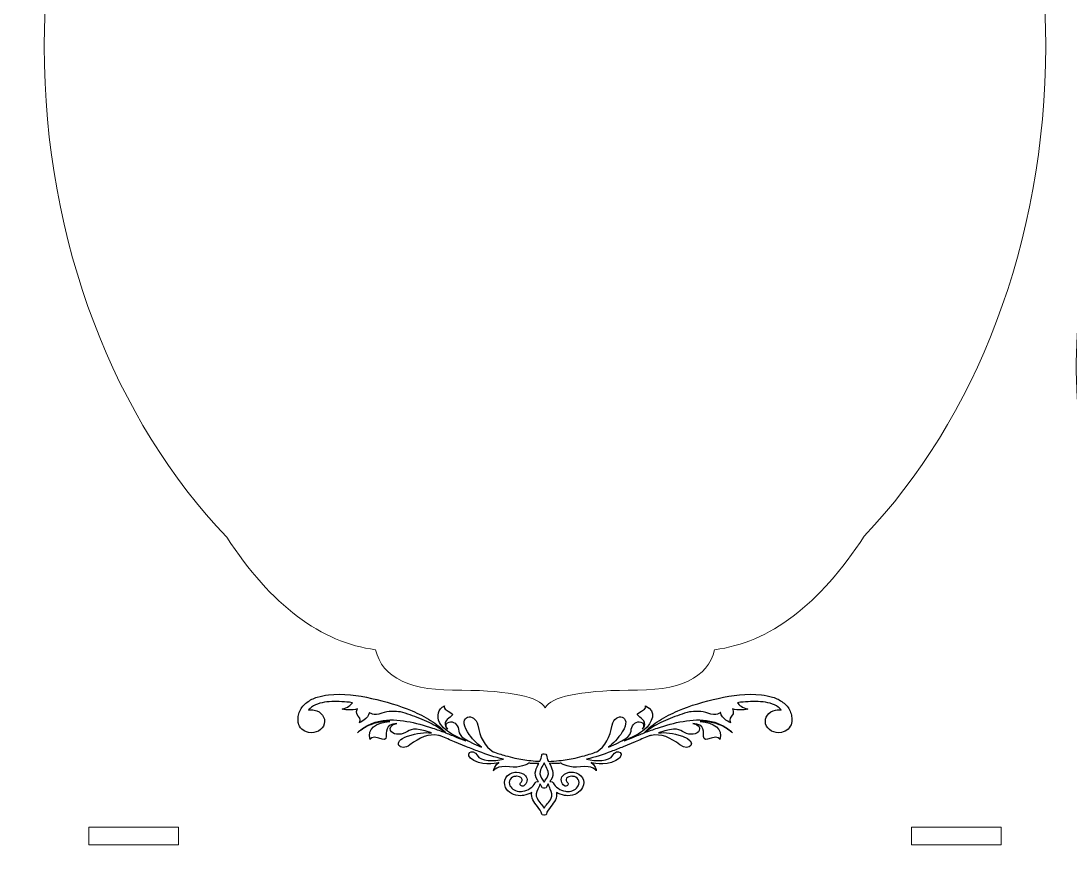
# Model space of a CAD drawing. Header units: millimetres. Extents: x -958 to 970, y -703 to 703.
# Drawn here: x -595.7 to -245, y 148.8 to 425.9 of the extents above; entities that cross this region are included whole.
import ezdxf

# ---------------------------------------------------------------- set-up
doc = ezdxf.new("R2010")
doc.units = ezdxf.units.MM
doc.header["$MEASUREMENT"] = 0
doc.layers.add('Camada 1', color=7, linetype='Continuous')

msp = doc.modelspace()

# ---------------------------------------------------------------- linework, layer by layer
at = {"layer": 'Camada 1', "color": 250, "lineweight": 9}
for points, knots in [([(-369.5675, 676.3419), (-369.5675, 679.3761), (-370.2511, 682.3744), (-371.5682, 685.1083), (-371.5682, 685.1083), (-375.7132, 693.7123), (-384.518, 697.5441), (-393.3531, 696.3727), (-393.3531, 696.3727), (-395.9829, 697.3136), (-398.7722, 697.8021), (-401.585, 697.7992), (-401.585, 697.7992), (-404.2882, 699.221), (-407.2438, 700.064), (-410.298, 700.2931), (-410.298, 700.2931), (-413.193, 701.9126), (-416.5137, 702.8288), (-420.0494, 702.9074), (-420.0494, 702.9074), (-423.9742, 702.9945), (-427.6673, 701.9761), (-430.8079, 700.1008), (-430.8079, 700.1008), (-431.3608, 700.0421), (-431.9223, 699.9633), (-432.4931, 699.8635), (-432.4931, 699.8635), (-434.7286, 699.4727), (-436.8305, 698.7658), (-438.7659, 697.7873), (-438.7659, 697.7873), (-441.7189, 697.8394), (-444.6771, 697.3587), (-447.4647, 696.3668), (-447.4647, 696.3668), (-457.0694, 697.6423), (-466.6677, 693.0106), (-470.0966, 682.9402), (-470.0966, 682.9402), (-470.9759, 680.3577), (-471.3167, 677.6306), (-471.1092, 674.9275), (-471.1092, 674.9275), (-471.9979, 674.6822), (-472.8829, 674.3742), (-473.7607, 674.003), (-473.7607, 674.003), (-474.7747, 673.5742), (-475.753, 673.0598), (-476.687, 672.4709), (-476.687, 672.4709), (-477.7894, 672.5141), (-478.8926, 672.4706), (-479.9835, 672.3353), (-479.9835, 672.3353), (-486.0485, 671.5828), (-491.0754, 668.43), (-494.259, 663.4689), (-494.259, 663.4689), (-495.2504, 662.5314), (-496.1643, 661.5017), (-496.9839, 660.3861), (-496.9839, 660.3861), (-498.6464, 658.1231), (-499.8507, 655.6091), (-500.5732, 652.9729), (-500.5732, 652.9729), (-500.5732, 652.9729), (-500.7471, 652.644), (-500.7471, 652.644), (-500.7471, 652.644), (-502.6476, 651.2585), (-504.3241, 649.5851), (-505.72, 647.6814), (-505.72, 647.6814), (-505.8722, 647.481), (-506.0209, 647.2786), (-506.166, 647.0743), (-506.166, 647.0743), (-513.4087, 641.5352), (-516.901, 632.6186), (-515.6378, 623.8618), (-515.6378, 623.8618), (-526.3763, 615.6974), (-535.439, 605.053), (-543.0437, 593.6354), (-543.0437, 593.6354), (-586.9197, 546.6562), (-607.9472, 481.0162), (-607.9472, 417.4467), (-607.9472, 417.4467), (-607.9472, 335.3991), (-572.0964, 286.9497), (-643.6089, 209.1691), (-643.6089, 209.1691), (-644.0917, 208.644), (-644.5773, 208.1222), (-645.0658, 207.6037), (-645.0658, 207.6037), (-698.8858, 173.1726), (-761.6648, 155.378), (-825.5472, 156.4467), (-825.5472, 156.4467), (-825.5472, 156.4467), (-825.5472, 148.2175), (-825.5472, 148.2175), (-825.5472, 148.2175), (-840.8712, 138.5012), (-851.6126, 116.7991), (-854.9917, 98.7461), (-854.9917, 98.7461), (-859.9591, 72.202), (-845.6677, 50.5786), (-836.4491, 26.7588), (-836.4491, 26.7588), (-816.9107, -23.7276), (-809.8025, -63.3314), (-815.1236, -92.0538), (-815.1236, -92.0538), (-818.1042, -108.1426), (-826.4255, -119.287), (-829.2031, -136.2076), (-829.2031, -136.2076), (-831.6355, -151.0264), (-830.8139, -167.4188), (-826.7381, -185.3841), (-826.7381, -185.3841), (-826.1857, -187.8215), (-825.2687, -190.7228), (-824.5893, -193.4698), (-824.5893, -193.4698), (-822.9234, -200.2034), (-824.0216, -202.5325), (-825.799, -209.1198), (-825.799, -209.1198), (-826.1272, -210.3359), (-826.4444, -211.507), (-826.6889, -212.5865), (-826.6889, -212.5865), (-830.7645, -230.5516), (-831.5861, -246.9442), (-829.1538, -261.763), (-829.1538, -261.763), (-826.3763, -278.6836), (-818.0253, -289.8226), (-815.0743, -305.9169), (-815.0743, -305.9169), (-809.7712, -334.8353), (-799.3298, -365.3297), (-818.7078, -413.672), (-818.7078, -413.672), (-824.165, -427.2859), (-843.9918, -452.4058), (-858.944, -476.3534), (-858.944, -476.3534), (-879.3514, -509.039), (-887.4871, -546.9063), (-844.836, -566.999), (-844.836, -566.999), (-843.4724, -567.6414), (-841.2533, -568.4309), (-838.3694, -569.0226), (-838.3694, -569.0226), (-838.3694, -569.0226), (-820.6708, -569.0226), (-820.6708, -569.0226), (-820.6708, -569.0226), (-804.462, -565.8743), (-783.4985, -553.1394), (-766.7111, -514.6646), (-766.7111, -514.6646), (-742.3661, -447.7868), (-734.5491, -360.8887), (-743.2595, -253.9704), (-743.2595, -253.9704), (-745.1186, -231.1412), (-746.7593, -211.3109), (-745.8449, -188.02), (-745.8449, -188.02), (-745.1482, -170.2844), (-743.4477, -151.7402), (-740.7475, -135.7295), (-740.7475, -135.7295), (-734.6239, -99.4156), (-726.9609, -82.9688), (-729.4726, -42.048), (-729.4726, -42.048), (-730.9421, -18.109), (-735.2182, 7.0376), (-741.3188, 32.4467), (-741.3188, 32.4467), (-741.3188, 32.4467), (-725.5472, 32.4467), (-725.5472, 32.4467), (-725.5472, 32.4467), (-725.5472, 32.4467), (-725.5472, 38.4467), (-725.5472, 38.4467), (-725.5472, 38.4467), (-725.5472, 38.4467), (-695.5472, 38.4467), (-695.5472, 38.4467), (-695.5472, 38.4467), (-695.5472, 38.4467), (-695.5472, 32.4467), (-695.5472, 32.4467), (-695.5472, 32.4467), (-695.5472, 32.4467), (-573.0472, 32.4467), (-573.0472, 32.4467), (-573.0472, 32.4467), (-573.0472, 32.4467), (-573.0472, 38.4467), (-573.0472, 38.4467), (-573.0472, 38.4467), (-573.0472, 38.4467), (-543.0472, 38.4467), (-543.0472, 38.4467), (-543.0472, 38.4467), (-543.0472, 38.4467), (-543.0472, 32.4467), (-543.0472, 32.4467), (-543.0472, 32.4467), (-543.0472, 32.4467), (-298.0472, 32.4467), (-298.0472, 32.4467), (-298.0472, 32.4467), (-298.0472, 32.4467), (-298.0472, 38.4467), (-298.0472, 38.4467), (-298.0472, 38.4467), (-298.0472, 38.4467), (-268.0472, 38.4467), (-268.0472, 38.4467), (-268.0472, 38.4467), (-268.0472, 38.4467), (-268.0472, 32.4467), (-268.0472, 32.4467), (-268.0472, 32.4467), (-268.0472, 32.4467), (-145.5472, 32.4467), (-145.5472, 32.4467), (-145.5472, 32.4467), (-145.5472, 32.4467), (-145.5472, 38.4467), (-145.5472, 38.4467), (-145.5472, 38.4467), (-145.5472, 38.4467), (-115.5472, 38.4467), (-115.5472, 38.4467), (-115.5472, 38.4467), (-115.5472, 38.4467), (-115.5472, 32.4467), (-115.5472, 32.4467), (-115.5472, 32.4467), (-115.5472, 32.4467), (-99.7756, 32.4467), (-99.7756, 32.4467), (-99.7756, 32.4467), (-105.8762, 7.0376), (-110.1523, -18.109), (-111.6218, -42.048), (-111.6218, -42.048), (-114.1335, -82.9688), (-106.4705, -99.4156), (-100.3469, -135.7295), (-100.3469, -135.7295), (-97.6467, -151.7402), (-95.9462, -170.2844), (-95.2495, -188.02), (-95.2495, -188.02), (-94.3351, -211.3109), (-95.9758, -231.1412), (-97.8349, -253.9704), (-97.8349, -253.9704), (-106.5453, -360.8887), (-98.7283, -447.7868), (-74.3833, -514.6646), (-74.3833, -514.6646), (-45.6459, -580.5272), (-4.6712, -570.9621), (3.7416, -566.999), (3.7416, -566.999), (46.3927, -546.9063), (38.257, -509.039), (17.8496, -476.3534), (17.8496, -476.3534), (2.8974, -452.4058), (-16.9294, -427.2859), (-22.3866, -413.672), (-22.3866, -413.672), (-41.7646, -365.3297), (-31.3232, -334.8353), (-26.0201, -305.9169), (-26.0201, -305.9169), (-23.0691, -289.8226), (-14.7181, -278.6836), (-11.9406, -261.763), (-11.9406, -261.763), (-9.5083, -246.9442), (-10.3299, -230.5516), (-14.4055, -212.5865), (-14.4055, -212.5865), (-14.65, -211.507), (-14.9672, -210.3359), (-15.2954, -209.1198), (-15.2954, -209.1198), (-17.0728, -202.5325), (-18.171, -200.2034), (-16.5051, -193.4698), (-16.5051, -193.4698), (-15.8257, -190.7228), (-14.9087, -187.8215), (-14.3563, -185.3841), (-14.3563, -185.3841), (-10.2805, -167.4188), (-9.4589, -151.0264), (-11.8913, -136.2076), (-11.8913, -136.2076), (-14.6689, -119.287), (-22.9902, -108.1426), (-25.9708, -92.0538), (-25.9708, -92.0538), (-31.2919, -63.3314), (-24.1837, -23.7276), (-4.6453, 26.7588), (-4.6453, 26.7588), (4.5733, 50.5786), (18.8647, 72.202), (13.8973, 98.7461), (13.8973, 98.7461), (10.5182, 116.7991), (-0.2232, 138.5012), (-15.5472, 148.2175), (-15.5472, 148.2175), (-15.5472, 148.2175), (-15.5472, 156.4467), (-15.5472, 156.4467), (-15.5472, 156.4467), (-80.4123, 155.3616), (-144.1164, 173.7243), (-198.4517, 209.1691), (-198.4517, 209.1691), (-270.7355, 287.7888), (-233.1472, 334.9085), (-233.1472, 417.4467), (-233.1472, 417.4467), (-233.1472, 481.1996), (-254.3023, 547.0541), (-298.4419, 594.0532), (-298.4419, 594.0532), (-306.0917, 605.4667), (-315.2066, 616.0831), (-326.0035, 624.1901), (-326.0035, 624.1901), (-324.8733, 632.8409), (-328.3682, 641.6044), (-335.5204, 647.0743), (-335.5204, 647.0743), (-335.6655, 647.2786), (-335.8142, 647.481), (-335.9664, 647.6814), (-335.9664, 647.6814), (-337.3623, 649.5851), (-339.0388, 651.2585), (-340.9393, 652.644), (-340.9393, 652.644), (-340.9393, 652.644), (-341.1076, 652.9626), (-341.1076, 652.9626), (-341.1076, 652.9626), (-342.1944, 656.926), (-344.3595, 660.5685), (-347.4352, 663.481), (-347.4352, 663.481), (-350.6191, 668.4351), (-355.6428, 671.5834), (-361.7029, 672.3353), (-361.7029, 672.3353), (-362.7938, 672.4706), (-363.897, 672.5141), (-364.9994, 672.4709), (-364.9994, 672.4709), (-365.9334, 673.0598), (-366.9117, 673.5742), (-367.9257, 674.003), (-367.9257, 674.003), (-368.4943, 674.2434), (-369.0659, 674.4574), (-369.6396, 674.6449), (-369.6396, 674.6449), (-369.5892, 675.2302), (-369.5675, 675.7445), (-369.5675, 676.3419)], [0, 0, 0, 0, 0.01, 0.01, 0.01, 0.01, 0.02, 0.02, 0.02, 0.02, 0.03, 0.03, 0.03, 0.03, 0.04, 0.04, 0.04, 0.04, 0.05, 0.05, 0.05, 0.05, 0.06, 0.06, 0.06, 0.06, 0.07, 0.07, 0.07, 0.07, 0.08, 0.08, 0.08, 0.08, 0.09, 0.09, 0.09, 0.09, 0.1, 0.1, 0.1, 0.1, 0.11, 0.11, 0.11, 0.11, 0.12, 0.12, 0.12, 0.12, 0.13, 0.13, 0.13, 0.13, 0.14, 0.14, 0.14, 0.14, 0.15, 0.15, 0.15, 0.15, 0.16, 0.16, 0.16, 0.16, 0.17, 0.17, 0.17, 0.17, 0.18, 0.18, 0.18, 0.18, 0.19, 0.19, 0.19, 0.19, 0.2, 0.2, 0.2, 0.2, 0.21, 0.21, 0.21, 0.21, 0.22, 0.22, 0.22, 0.22, 0.23, 0.23, 0.23, 0.23, 0.24, 0.24, 0.24, 0.24, 0.25, 0.25, 0.25, 0.25, 0.26, 0.26, 0.26, 0.26, 0.27, 0.27, 0.27, 0.27, 0.28, 0.28, 0.28, 0.28, 0.29, 0.29, 0.29, 0.29, 0.3, 0.3, 0.3, 0.3, 0.31, 0.31, 0.31, 0.31, 0.32, 0.32, 0.32, 0.32, 0.33, 0.33, 0.33, 0.33, 0.34, 0.34, 0.34, 0.34, 0.35, 0.35, 0.35, 0.35, 0.36, 0.36, 0.36, 0.36, 0.37, 0.37, 0.37, 0.37, 0.38, 0.38, 0.38, 0.38, 0.39, 0.39, 0.39, 0.39, 0.4, 0.4, 0.4, 0.4, 0.41, 0.41, 0.41, 0.41, 0.42, 0.42, 0.42, 0.42, 0.43, 0.43, 0.43, 0.43, 0.44, 0.44, 0.44, 0.44, 0.45, 0.45, 0.45, 0.45, 0.46, 0.46, 0.46, 0.46, 0.47, 0.47, 0.47, 0.47, 0.48, 0.48, 0.48, 0.48, 0.49, 0.49, 0.49, 0.49, 0.5, 0.5, 0.5, 0.5, 0.51, 0.51, 0.51, 0.51, 0.52, 0.52, 0.52, 0.52, 0.53, 0.53, 0.53, 0.53, 0.54, 0.54, 0.54, 0.54, 0.55, 0.55, 0.55, 0.55, 0.56, 0.56, 0.56, 0.56, 0.57, 0.57, 0.57, 0.57, 0.58, 0.58, 0.58, 0.58, 0.59, 0.59, 0.59, 0.59, 0.6, 0.6, 0.6, 0.6, 0.61, 0.61, 0.61, 0.61, 0.62, 0.62, 0.62, 0.62, 0.63, 0.63, 0.63, 0.63, 0.64, 0.64, 0.64, 0.64, 0.65, 0.65, 0.65, 0.65, 0.66, 0.66, 0.66, 0.66, 0.67, 0.67, 0.67, 0.67, 0.68, 0.68, 0.68, 0.68, 0.69, 0.69, 0.69, 0.69, 0.7, 0.7, 0.7, 0.7, 0.71, 0.71, 0.71, 0.71, 0.72, 0.72, 0.72, 0.72, 0.73, 0.73, 0.73, 0.73, 0.74, 0.74, 0.74, 0.74, 0.75, 0.75, 0.75, 0.75, 0.76, 0.76, 0.76, 0.76, 0.77, 0.77, 0.77, 0.77, 0.78, 0.78, 0.78, 0.78, 0.79, 0.79, 0.79, 0.79, 0.8, 0.8, 0.8, 0.8, 0.81, 0.81, 0.81, 0.81, 0.82, 0.82, 0.82, 0.82, 0.83, 0.83, 0.83, 0.83, 0.84, 0.84, 0.84, 0.84, 0.85, 0.85, 0.85, 0.85, 0.86, 0.86, 0.86, 0.86, 0.87, 0.87, 0.87, 0.87, 0.88, 0.88, 0.88, 0.88, 0.89, 0.89, 0.89, 0.89, 0.9, 0.9, 0.9, 0.9, 0.91, 0.91, 0.91, 0.91, 0.92, 0.92, 0.92, 0.92, 0.93, 0.93, 0.93, 0.93, 0.94, 0.94, 0.94, 0.94, 0.95, 0.95, 0.95, 0.95, 0.96, 0.96, 0.96, 0.96, 0.97, 0.97, 0.97, 0.97, 0.98, 0.98, 0.98, 0.98, 1, 1, 1, 1]), ([(-573.0472, 156.4467), (-573.0472, 156.4467), (-543.0472, 156.4467), (-543.0472, 156.4467), (-543.0472, 156.4467), (-543.0472, 156.4467), (-543.0472, 150.4467), (-543.0472, 150.4467), (-543.0472, 150.4467), (-543.0472, 150.4467), (-573.0472, 150.4467), (-573.0472, 150.4467), (-573.0472, 150.4467), (-573.0472, 150.4467), (-573.0472, 156.4467), (-573.0472, 156.4467)], [0, 0, 0, 0, 0.2, 0.2, 0.2, 0.2, 0.4, 0.4, 0.4, 0.4, 0.6, 0.6, 0.6, 0.6, 1, 1, 1, 1]), ([(-298.0472, 156.4467), (-298.0472, 156.4467), (-268.0472, 156.4467), (-268.0472, 156.4467), (-268.0472, 156.4467), (-268.0472, 156.4467), (-268.0472, 150.4467), (-268.0472, 150.4467), (-268.0472, 150.4467), (-268.0472, 150.4467), (-298.0472, 150.4467), (-298.0472, 150.4467), (-298.0472, 150.4467), (-298.0472, 150.4467), (-298.0472, 156.4467), (-298.0472, 156.4467)], [0, 0, 0, 0, 0.2, 0.2, 0.2, 0.2, 0.4, 0.4, 0.4, 0.4, 0.6, 0.6, 0.6, 0.6, 1, 1, 1, 1])]:
    msp.add_open_spline(points, degree=3, knots=knots, dxfattribs=at)
at = {"layer": 'Camada 1', "color": 240, "lineweight": 20}
msp.add_open_spline([(-448.4206, 632.6837), (-465.5066, 633.1149), (-475.1186, 628.6144), (-477.256, 619.1818), (-477.256, 619.1818), (-495.6603, 616.8276), (-512.3401, 604.1623), (-527.2953, 581.1855), (-527.2953, 581.1855), (-564.3464, 542.1976), (-587.9472, 483.3217), (-587.9472, 417.4467), (-587.9472, 417.4467), (-587.9472, 351.3604), (-564.1946, 292.3182), (-526.9382, 253.3333), (-526.9382, 253.3333), (-512.0458, 230.5935), (-495.4477, 218.0532), (-477.1437, 215.7118), (-477.1437, 215.7118), (-475.0063, 206.2792), (-465.3943, 201.7787), (-448.3083, 202.2099), (-448.3083, 202.2099), (-431.8215, 201.9583), (-422.5492, 199.9895), (-420.491, 196.3029), (-420.491, 196.3029), (-418.4327, 199.9895), (-409.1604, 201.9583), (-392.6736, 202.2099), (-392.6736, 202.2099), (-375.5876, 201.7787), (-365.9757, 206.2792), (-363.8382, 215.7118), (-363.8382, 215.7118), (-345.4339, 218.066), (-328.7542, 230.7313), (-313.7989, 253.7081), (-313.7989, 253.7081), (-276.748, 292.6961), (-253.1472, 351.5718), (-253.1472, 417.4467), (-253.1472, 417.4467), (-253.1472, 483.5324), (-276.8994, 542.5741), (-314.1551, 581.559), (-314.1551, 581.559), (-329.0476, 604.2996), (-345.6462, 616.8404), (-363.9505, 619.1818), (-363.9505, 619.1818), (-366.0879, 628.6144), (-375.6999, 633.1149), (-392.7859, 632.6837), (-392.7859, 632.6837), (-409.2727, 632.9354), (-418.545, 634.9041), (-420.6033, 638.5907), (-420.6033, 638.5907), (-422.6615, 634.9041), (-431.9338, 632.9354), (-448.4206, 632.6837)], degree=3, knots=[0, 0, 0, 0, 0.05882353, 0.05882353, 0.05882353, 0.05882353, 0.11764706, 0.11764706, 0.11764706, 0.11764706, 0.17647059, 0.17647059, 0.17647059, 0.17647059, 0.23529412, 0.23529412, 0.23529412, 0.23529412, 0.29411765, 0.29411765, 0.29411765, 0.29411765, 0.35294118, 0.35294118, 0.35294118, 0.35294118, 0.41176471, 0.41176471, 0.41176471, 0.41176471, 0.47058824, 0.47058824, 0.47058824, 0.47058824, 0.52941176, 0.52941176, 0.52941176, 0.52941176, 0.58823529, 0.58823529, 0.58823529, 0.58823529, 0.64705882, 0.64705882, 0.64705882, 0.64705882, 0.70588235, 0.70588235, 0.70588235, 0.70588235, 0.76470588, 0.76470588, 0.76470588, 0.76470588, 0.82352941, 0.82352941, 0.82352941, 0.82352941, 0.88235294, 0.88235294, 0.88235294, 0.88235294, 1, 1, 1, 1], dxfattribs=at)
at = {"layer": 'Camada 1', "color": 114}
for points, knots in [([(-386.9669, 196.9317), (-386.9669, 196.9317), (-386.3006, 196.0373), (-388.2336, 195.1355), (-388.2336, 195.1355), (-389.7223, 194.4435), (-389.9971, 194.1397), (-389.1889, 193.4648), (-389.1889, 193.4648), (-388.3889, 192.7958), (-385.8705, 191.5397), (-387.9573, 189.1347), (-387.9573, 189.1347), (-387.9573, 189.1347), (-386.7615, 190.9542), (-388.4741, 191.5338), (-388.4741, 191.5338), (-389.8526, 192.0035), (-391.395, 190.79), (-391.6706, 189.1726), (-391.6706, 189.1726), (-391.9887, 187.3663), (-391.5034, 186.578), (-399.3325, 183.1237), (-399.3325, 183.1237), (-397.7302, 184.3641), (-396.1344, 186.019), (-394.6837, 188.2308), (-394.6837, 188.2308), (-391.0234, 193.8033), (-397.2462, 195.0182), (-398.0741, 190.5049), (-398.0741, 190.5049), (-398.8148, 186.5091), (-400.3169, 183.3672), (-403.2245, 181.5974), (-403.2245, 181.5974), (-404.5663, 181.1234), (-405.9324, 180.6924), (-407.3143, 180.3041), (-407.3143, 180.3041), (-408.3573, 180.0132), (-409.4052, 179.7524), (-410.4589, 179.5242), (-410.4589, 179.5242), (-410.4674, 179.5242), (-410.4877, 179.5242), (-410.4877, 179.5242), (-410.4877, 179.5242), (-410.4877, 179.5242), (-410.4782, 179.5242), (-410.4674, 179.5242), (-410.4674, 179.5242), (-412.2417, 179.1392), (-414.037, 178.8482), (-415.8577, 178.6422), (-415.8577, 178.6422), (-417.0297, 178.5208), (-418.2154, 178.4325), (-419.4057, 178.399), (-419.4057, 178.399), (-419.7525, 179.0943), (-420.0257, 179.7794), (-420.009, 180.5057), (-420.009, 180.5057), (-420.0223, 180.7726), (-420.3288, 180.9549), (-420.7733, 180.9549), (-420.7733, 180.9549), (-420.7733, 180.9549), (-420.8063, 180.9549), (-420.8063, 180.9549), (-420.8063, 180.9549), (-420.8063, 180.9549), (-420.8246, 180.9549), (-420.8321, 180.9549), (-420.8321, 180.9549), (-420.8321, 180.9549), (-420.8413, 180.9549), (-420.8464, 180.9549), (-420.8464, 180.9549), (-420.8464, 180.9549), (-420.8726, 180.9549), (-420.8726, 180.9549), (-420.8726, 180.9549), (-421.3294, 180.9549), (-421.6383, 180.7726), (-421.643, 180.4864), (-421.643, 180.4864), (-421.6354, 179.7834), (-421.9027, 179.1064), (-422.2391, 178.4204), (-422.2391, 178.4204), (-423.247, 178.4595), (-424.2444, 178.5354), (-425.2368, 178.6422), (-425.2368, 178.6422), (-427.0513, 178.8482), (-428.8507, 179.1392), (-430.6243, 179.5242), (-430.6243, 179.5242), (-430.6192, 179.5242), (-430.6093, 179.5242), (-430.6093, 179.5242), (-430.6093, 179.5242), (-430.6093, 179.5242), (-430.6259, 179.5242), (-430.6259, 179.5242), (-430.6259, 179.5242), (-431.6838, 179.7524), (-432.7394, 180.0132), (-433.7747, 180.3041), (-433.7747, 180.3041), (-435.1574, 180.6924), (-436.5207, 181.1234), (-437.8671, 181.5974), (-437.8671, 181.5974), (-440.7721, 183.3672), (-442.2743, 186.5091), (-443.0178, 190.5049), (-443.0178, 190.5049), (-443.8454, 195.0182), (-450.0632, 193.8033), (-446.4058, 188.2308), (-446.4058, 188.2308), (-444.9522, 186.019), (-443.3598, 184.3641), (-441.767, 183.1237), (-441.767, 183.1237), (-449.5931, 186.578), (-449.1029, 187.3663), (-449.4206, 189.1726), (-449.4206, 189.1726), (-449.7, 190.79), (-451.2389, 192.0035), (-452.6133, 191.5338), (-452.6133, 191.5338), (-454.3275, 190.9542), (-453.136, 189.1347), (-453.136, 189.1347), (-453.136, 189.1347), (-455.2244, 191.5397), (-452.7018, 192.7958), (-451.8986, 193.4648), (-451.8986, 193.4648), (-451.0948, 194.1397), (-451.3675, 194.4435), (-452.8538, 195.1355), (-452.8538, 195.1355), (-454.7894, 196.0373), (-454.1222, 196.9317), (-454.1222, 196.9317), (-454.1222, 196.9317), (-456.4885, 196.0303), (-456.6919, 193.4265), (-455.8385, 191.4117), (-455.8385, 191.4117), (-455.3629, 190.5869), (-454.6716, 189.7669), (-453.7756, 189.002), (-453.7756, 189.002), (-452.2742, 187.7208), (-449.5772, 186.3498), (-447.0438, 185.2191), (-447.0438, 185.2191), (-447.0438, 185.2191), (-449.9588, 186.4169), (-449.9588, 186.4169), (-449.9588, 186.4169), (-451.2172, 186.9354), (-452.4747, 187.4458), (-453.7473, 187.9406), (-453.7473, 187.9406), (-454.3977, 188.7409), (-455.1818, 189.4469), (-456.006, 190.1103), (-456.006, 190.1103), (-456.8843, 190.8167), (-457.8221, 191.4715), (-458.7882, 192.0862), (-458.7882, 192.0862), (-460.7351, 193.3055), (-462.8138, 194.3564), (-464.9663, 195.2756), (-464.9663, 195.2756), (-469.2742, 197.1175), (-473.8492, 198.4441), (-478.4902, 199.4533), (-478.4902, 199.4533), (-483.0994, 200.4884), (-487.9734, 201.1819), (-492.9583, 200.6259), (-492.9583, 200.6259), (-494.1983, 200.4735), (-495.4449, 200.2379), (-496.6658, 199.8493), (-496.6658, 199.8493), (-497.8802, 199.4606), (-499.0826, 198.9199), (-500.1202, 198.1308), (-500.1202, 198.1308), (-501.1614, 197.3539), (-502.0064, 196.334), (-502.4908, 195.1924), (-502.4908, 195.1924), (-502.745, 194.6251), (-502.9083, 194.0347), (-503.0034, 193.4418), (-503.0034, 193.4418), (-503.0469, 193.1418), (-503.0815, 192.8413), (-503.097, 192.5358), (-503.097, 192.5358), (-503.097, 192.2165), (-503.1033, 191.9582), (-503.0469, 191.555), (-503.0469, 191.555), (-503.0469, 191.555), (-503.0327, 191.4609), (-503.0327, 191.4609), (-503.0327, 191.4609), (-503.0206, 191.364), (-502.9935, 191.2764), (-502.9566, 191.1897), (-502.9566, 191.1897), (-502.6786, 189.6831), (-501.391, 188.4044), (-499.5875, 188.0514), (-499.5875, 188.0514), (-497.2185, 187.5821), (-494.8655, 188.8809), (-494.3352, 190.9512), (-494.3352, 190.9512), (-493.7984, 193.0153), (-495.2872, 195.071), (-497.6536, 195.5337), (-497.6536, 195.5337), (-498.2982, 195.6642), (-498.9387, 195.6551), (-499.5445, 195.5428), (-499.5445, 195.5428), (-499.2701, 195.9081), (-498.9311, 196.2432), (-498.5408, 196.5353), (-498.5408, 196.5353), (-497.0206, 197.67), (-494.8488, 198.1746), (-492.6569, 198.3424), (-492.6569, 198.3424), (-490.4533, 198.5016), (-488.1696, 198.3803), (-485.9083, 198.1433), (-485.9083, 198.1433), (-485.5644, 198.1075), (-485.2203, 198.0616), (-484.8805, 198.0152), (-484.8805, 198.0152), (-485.4148, 197.3024), (-486.5104, 196.2188), (-488.3649, 195.8553), (-488.3649, 195.8553), (-488.3649, 195.8553), (-484.7752, 195.1457), (-483.2615, 195.98), (-483.2615, 195.98), (-483.2615, 195.98), (-484.0572, 194.2827), (-482.9458, 193.5484), (-482.9458, 193.5484), (-481.8381, 192.8188), (-482.5792, 191.3115), (-482.5792, 191.3115), (-482.5792, 191.3115), (-482.5792, 191.3115), (-479.6574, 192.5927), (-479.2075, 194.7745), (-479.2075, 194.7745), (-479.2075, 194.7745), (-477.9399, 193.2818), (-475.0374, 194.465), (-475.0374, 194.465), (-473.0777, 195.2697), (-470.3863, 195.1202), (-468.8559, 194.9408), (-468.8559, 194.9408), (-467.7687, 194.6324), (-466.694, 194.3024), (-465.636, 193.9524), (-465.636, 193.9524), (-463.4668, 193.206), (-461.3333, 192.3776), (-459.2984, 191.3844), (-459.2984, 191.3844), (-457.3879, 190.4473), (-455.5282, 189.379), (-453.9527, 188.0211), (-453.9527, 188.0211), (-455.3288, 188.5484), (-456.724, 189.0581), (-458.1378, 189.5314), (-458.1378, 189.5314), (-460.9354, 190.467), (-463.7982, 191.2509), (-466.7474, 191.7767), (-466.7474, 191.7767), (-468.2229, 192.0352), (-469.7238, 192.2011), (-471.2264, 192.2398), (-471.2264, 192.2398), (-472.7336, 192.2794), (-474.2458, 192.1828), (-475.7134, 191.8766), (-475.7134, 191.8766), (-477.1776, 191.5827), (-478.5841, 191.0811), (-479.8613, 190.3984), (-479.8613, 190.3984), (-481.1305, 189.7137), (-482.2694, 188.862), (-483.263, 187.9066), (-483.263, 187.9066), (-482.2143, 188.8197), (-481.0378, 189.6215), (-479.7476, 190.2395), (-479.7476, 190.2395), (-478.4555, 190.8509), (-477.0574, 191.2764), (-475.6211, 191.4967), (-475.6211, 191.4967), (-474.5685, 191.6648), (-473.496, 191.7253), (-472.4271, 191.7063), (-472.4271, 191.7063), (-477.0156, 191.4861), (-480.1702, 189.1996), (-478.9628, 185.7493), (-478.9628, 185.7493), (-478.9628, 185.7493), (-478.5482, 186.9809), (-476.0921, 186.1404), (-476.0921, 186.1404), (-474.2065, 185.498), (-473.6697, 185.5122), (-473.5954, 186.6838), (-473.5954, 186.6838), (-473.5201, 187.8487), (-474.1773, 190.844), (-470.024, 191.0602), (-470.024, 191.0602), (-470.024, 191.0602), (-472.8648, 190.5869), (-472.1328, 188.7708), (-472.1328, 188.7708), (-471.5438, 187.3025), (-469.0738, 187.0189), (-467.1634, 188.062), (-467.1634, 188.062), (-465.3338, 189.0545), (-464.7421, 189.9347), (-458.5051, 187.9406), (-458.5051, 187.9406), (-460.6795, 188.1225), (-463.3339, 187.9066), (-466.471, 186.8533), (-466.471, 186.8533), (-472.0423, 184.981), (-468.8441, 181.4424), (-465.6753, 183.9076), (-465.6753, 183.9076), (-462.5145, 186.3738), (-459.3693, 187.7208), (-456.1099, 187.0659), (-456.1099, 187.0659), (-455.9396, 187.0275), (-455.7789, 186.9893), (-455.6194, 186.9543), (-455.6194, 186.9543), (-455.49, 186.9054), (-455.3505, 186.8595), (-455.2161, 186.8052), (-455.2161, 186.8052), (-453.7305, 186.1951), (-452.2397, 185.5739), (-450.7508, 184.9577), (-450.7508, 184.9577), (-450.7508, 184.9577), (-446.734, 183.2918), (-446.734, 183.2918), (-446.734, 183.2918), (-445.3822, 182.747), (-444.0261, 182.2136), (-442.6584, 181.6944), (-442.6584, 181.6944), (-440.0197, 180.688), (-437.2693, 179.7645), (-434.4578, 179.0899), (-434.4578, 179.0899), (-437.435, 178.4595), (-442.0985, 178.2903), (-443.2015, 180.4303), (-443.2015, 180.4303), (-444.5446, 183.0544), (-448.2195, 180.7931), (-444.2849, 178.7027), (-444.2849, 178.7027), (-440.3421, 176.6178), (-435.9892, 178.0169), (-435.9892, 178.0169), (-435.9892, 178.0169), (-437.2107, 177.5648), (-437.7209, 175.2713), (-437.7209, 175.2713), (-437.7209, 175.2713), (-437.7209, 175.2713), (-436.5653, 177.1654), (-432.4437, 176.5686), (-432.4437, 176.5686), (-428.7956, 176.0428), (-426.4367, 177.4459), (-425.9524, 177.7733), (-425.9524, 177.7733), (-425.7378, 177.7638), (-425.5349, 177.7467), (-425.3245, 177.7394), (-425.3245, 177.7394), (-424.4177, 177.7033), (-423.5113, 177.6978), (-422.6057, 177.7291), (-422.6057, 177.7291), (-423.0148, 176.9759), (-423.4331, 176.1905), (-423.6385, 175.3187), (-423.6385, 175.3187), (-423.9425, 174.2952), (-423.7167, 173.064), (-423.0549, 172.1196), (-423.0549, 172.1196), (-422.9589, 171.9683), (-422.8546, 171.8257), (-422.7535, 171.6795), (-422.7535, 171.6795), (-422.8102, 171.6864), (-422.857, 171.6952), (-422.8891, 171.6952), (-422.8891, 171.6952), (-422.9456, 171.7013), (-422.994, 171.7013), (-423.044, 171.7013), (-423.044, 171.7013), (-423.538, 171.7013), (-423.6678, 171.4805), (-423.7104, 171.359), (-423.7104, 171.359), (-423.7563, 171.3181), (-423.7997, 171.2682), (-423.8265, 171.2153), (-423.8265, 171.2153), (-424.535, 169.7918), (-426.152, 168.6962), (-427.9706, 168.4107), (-427.9706, 168.4107), (-428.2294, 168.3597), (-428.5051, 168.3385), (-428.7722, 168.3385), (-428.7722, 168.3385), (-430.2693, 168.3385), (-431.6647, 169.1071), (-432.2442, 170.2753), (-432.2442, 170.2753), (-432.6274, 170.9265), (-432.5999, 171.7013), (-432.1848, 172.3566), (-432.1848, 172.3566), (-431.8033, 172.9604), (-431.1533, 173.3378), (-430.3846, 173.3943), (-430.3846, 173.3943), (-430.2693, 173.4055), (-430.1592, 173.4147), (-430.0439, 173.4147), (-430.0439, 173.4147), (-429.345, 173.4147), (-428.7012, 173.1675), (-428.3489, 172.7507), (-428.3489, 172.7507), (-427.9046, 172.2654), (-428.227, 171.6259), (-428.7129, 171.2299), (-428.7129, 171.2299), (-428.9629, 171.0127), (-428.9334, 170.6297), (-428.6398, 170.333), (-428.6398, 170.333), (-428.3581, 170.0497), (-427.8587, 170.0055), (-427.5899, 170.2327), (-427.5899, 170.2327), (-426.5578, 170.994), (-426.1211, 172.591), (-427.0717, 173.5974), (-427.0717, 173.5974), (-427.7385, 174.3685), (-428.8222, 174.8148), (-430.0439, 174.8148), (-430.0439, 174.8148), (-430.228, 174.8148), (-430.4192, 174.7995), (-430.5984, 174.7754), (-430.5984, 174.7754), (-431.9235, 174.6311), (-433.1376, 173.9011), (-433.6733, 172.9221), (-433.6733, 172.9221), (-434.2424, 171.9592), (-434.2523, 170.7508), (-433.7021, 169.7007), (-433.7021, 169.7007), (-432.9223, 168.072), (-430.8922, 166.9304), (-428.7621, 166.9304), (-428.7621, 166.9304), (-428.3864, 166.9304), (-428.0166, 166.9687), (-427.6725, 167.0328), (-427.6725, 167.0328), (-426.6751, 167.1915), (-425.7352, 167.5397), (-424.9111, 168.0202), (-424.9111, 168.0202), (-425.0957, 167.1706), (-424.9888, 166.2696), (-424.6072, 165.5456), (-424.6072, 165.5456), (-424.2131, 164.7047), (-423.6385, 164.001), (-423.0841, 163.3228), (-423.0841, 163.3228), (-422.3953, 162.4788), (-421.7478, 161.6799), (-421.5791, 160.7432), (-421.5791, 160.7432), (-421.5578, 160.6612), (-421.4492, 160.3972), (-420.9507, 160.3972), (-420.9507, 160.3972), (-420.9073, 160.3972), (-420.8655, 160.4063), (-420.8246, 160.4096), (-420.8246, 160.4096), (-420.79, 160.4063), (-420.7465, 160.3972), (-420.7069, 160.3972), (-420.7069, 160.3972), (-420.2009, 160.3972), (-420.1016, 160.6612), (-420.0724, 160.7548), (-420.0724, 160.7548), (-419.9045, 161.6843), (-419.2558, 162.4788), (-418.5694, 163.3228), (-418.5694, 163.3228), (-418.0153, 164.001), (-417.4429, 164.7047), (-417.0613, 165.5313), (-417.0613, 165.5313), (-416.6684, 166.2696), (-416.5679, 167.1706), (-416.7415, 168.0202), (-416.7415, 168.0202), (-415.919, 167.5397), (-414.988, 167.1915), (-413.9961, 167.0368), (-413.9961, 167.0368), (-413.6386, 166.9687), (-413.2705, 166.9304), (-412.8921, 166.9304), (-412.8921, 166.9304), (-410.7637, 166.9304), (-408.7363, 168.072), (-407.9548, 169.6931), (-407.9548, 169.6931), (-407.4045, 170.7508), (-407.4137, 171.9592), (-407.9765, 172.9185), (-407.9765, 172.9185), (-408.523, 173.9011), (-409.7333, 174.6311), (-411.0493, 174.7754), (-411.0493, 174.7754), (-411.2355, 174.7995), (-411.4276, 174.8148), (-411.6138, 174.8148), (-411.6138, 174.8148), (-412.8379, 174.8148), (-413.9205, 174.3736), (-414.5776, 173.6072), (-414.5776, 173.6072), (-415.53, 172.591), (-415.0949, 170.994), (-414.0662, 170.2327), (-414.0662, 170.2327), (-413.7931, 170.0055), (-413.3022, 170.0497), (-413.0141, 170.3355), (-413.0141, 170.3355), (-412.7261, 170.6262), (-412.6918, 171.009), (-412.9481, 171.2376), (-412.9481, 171.2376), (-413.4341, 171.6259), (-413.7489, 172.2654), (-413.3022, 172.7671), (-413.3022, 172.7671), (-412.9556, 173.1675), (-412.3106, 173.4147), (-411.6087, 173.4147), (-411.6087, 173.4147), (-411.5018, 173.4147), (-411.3842, 173.4055), (-411.2481, 173.3913), (-411.2481, 173.3913), (-410.4999, 173.3378), (-409.8478, 172.9581), (-409.4719, 172.3566), (-409.4719, 172.3566), (-409.0512, 171.7013), (-409.0316, 170.9265), (-409.4127, 170.2753), (-409.4127, 170.2753), (-409.4127, 170.2753), (-409.4269, 170.2571), (-409.4269, 170.2571), (-409.4269, 170.2571), (-409.9897, 169.1071), (-411.3842, 168.3385), (-412.8813, 168.3385), (-412.8813, 168.3385), (-413.1561, 168.3385), (-413.4274, 168.3597), (-413.6996, 168.4144), (-413.6996, 168.4144), (-415.5058, 168.6962), (-417.1202, 169.7918), (-417.8266, 171.211), (-417.8266, 171.211), (-417.8587, 171.2642), (-417.8956, 171.3156), (-417.9439, 171.3554), (-417.9439, 171.3554), (-417.9716, 171.4578), (-418.0884, 171.7013), (-418.6102, 171.7013), (-418.6102, 171.7013), (-418.6596, 171.7013), (-418.7113, 171.7013), (-418.7572, 171.6952), (-418.7572, 171.6952), (-418.7919, 171.6952), (-418.8399, 171.6864), (-418.9042, 171.6795), (-418.9042, 171.6795), (-418.7999, 171.8199), (-418.6992, 171.9683), (-418.6032, 172.1086), (-418.6032, 172.1086), (-417.934, 173.064), (-417.709, 174.2952), (-418.0107, 175.3089), (-418.0107, 175.3089), (-418.2224, 176.1905), (-418.6428, 176.9759), (-419.0562, 177.7291), (-419.0562, 177.7291), (-419.0562, 177.7291), (-419.0604, 177.75), (-419.0604, 177.75), (-419.0604, 177.75), (-417.9603, 177.6894), (-416.8634, 177.6894), (-415.7621, 177.7394), (-415.7621, 177.7394), (-415.5571, 177.7467), (-415.3512, 177.7638), (-415.14, 177.7733), (-415.14, 177.7733), (-414.6558, 177.4459), (-412.2939, 176.0428), (-408.6428, 176.5686), (-408.6428, 176.5686), (-404.5321, 177.1654), (-403.3715, 175.2713), (-403.3715, 175.2713), (-403.3715, 175.2713), (-403.3715, 175.2713), (-403.8817, 177.5648), (-405.0999, 178.0169), (-405.0999, 178.0169), (-405.0999, 178.0169), (-400.7546, 176.6178), (-396.8066, 178.7027), (-396.8066, 178.7027), (-392.8679, 180.7931), (-396.5398, 183.0544), (-397.8955, 180.4303), (-397.8955, 180.4303), (-398.9951, 178.2903), (-403.6595, 178.4595), (-406.6392, 179.0899), (-406.6392, 179.0899), (-403.8202, 179.7645), (-401.0773, 180.688), (-398.4311, 181.6944), (-398.4311, 181.6944), (-397.0629, 182.2136), (-395.7073, 182.747), (-394.3634, 183.2918), (-394.3634, 183.2918), (-394.3634, 183.2918), (-390.3462, 184.9577), (-390.3462, 184.9577), (-390.3462, 184.9577), (-388.8515, 185.5739), (-387.361, 186.1951), (-385.8809, 186.8052), (-385.8809, 186.8052), (-385.7428, 186.8595), (-385.6041, 186.9054), (-385.4698, 186.9543), (-385.4698, 186.9543), (-385.3135, 186.9893), (-385.1479, 187.0275), (-384.9763, 187.0659), (-384.9763, 187.0659), (-381.7272, 187.7208), (-378.5776, 186.3738), (-375.4188, 183.9076), (-375.4188, 183.9076), (-372.2474, 181.4424), (-369.0551, 184.981), (-374.6171, 186.8533), (-374.6171, 186.8533), (-377.7501, 187.9066), (-380.4104, 188.1225), (-382.5873, 187.9406), (-382.5873, 187.9406), (-376.3448, 189.9347), (-375.7586, 189.0545), (-373.9283, 188.062), (-373.9283, 188.062), (-372.0152, 187.0189), (-369.5453, 187.3025), (-368.9566, 188.7708), (-368.9566, 188.7708), (-368.2276, 190.5869), (-371.0679, 191.0602), (-371.0679, 191.0602), (-371.0679, 191.0602), (-366.9151, 190.844), (-367.5663, 187.8487), (-367.4992, 186.6838), (-367.4992, 186.6838), (-367.4144, 185.5122), (-366.8908, 185.498), (-364.9996, 186.1404), (-364.9996, 186.1404), (-362.538, 186.9809), (-362.1263, 185.7493), (-362.1263, 185.7493), (-362.1263, 185.7493), (-360.9193, 189.1996), (-364.0752, 191.4861), (-368.6593, 191.7063), (-368.6593, 191.7063), (-367.5931, 191.7253), (-366.5285, 191.6648), (-365.4722, 191.4967), (-365.4722, 191.4967), (-364.0393, 191.2764), (-362.6364, 190.8509), (-361.3435, 190.2395), (-361.3435, 190.2395), (-360.0543, 189.6215), (-358.8756, 188.8197), (-357.8268, 187.9066), (-357.8268, 187.9066), (-358.8196, 188.862), (-359.9561, 189.7137), (-361.232, 190.3984), (-361.232, 190.3984), (-362.5037, 191.0811), (-363.9115, 191.5827), (-365.3819, 191.8766), (-365.3819, 191.8766), (-366.8507, 192.1828), (-368.3637, 192.2794), (-369.8626, 192.2398), (-369.8626, 192.2398), (-371.3657, 192.2011), (-372.8712, 192.0352), (-374.3441, 191.7767), (-374.3441, 191.7767), (-377.2899, 191.2509), (-380.1591, 190.467), (-382.9513, 189.5314), (-382.9513, 189.5314), (-384.3684, 189.0581), (-385.7636, 188.5484), (-387.138, 188.0211), (-387.138, 188.0211), (-385.5608, 189.379), (-383.7062, 190.4473), (-381.7923, 191.3844), (-381.7923, 191.3844), (-379.7583, 192.3776), (-377.6282, 193.206), (-375.4584, 193.9524), (-375.4584, 193.9524), (-374.395, 194.3024), (-373.3229, 194.6324), (-372.2374, 194.9408), (-372.2374, 194.9408), (-370.7064, 195.1202), (-368.0114, 195.2697), (-366.0516, 194.465), (-366.0516, 194.465), (-363.1492, 193.2818), (-361.882, 194.7745), (-361.882, 194.7745), (-361.882, 194.7745), (-361.434, 192.5927), (-358.5158, 191.3115), (-358.5158, 191.3115), (-358.5158, 191.3115), (-358.5158, 191.3115), (-359.2514, 192.8188), (-358.1441, 193.5484), (-358.1441, 193.5484), (-357.0419, 194.2827), (-357.8268, 195.98), (-357.8268, 195.98), (-357.8268, 195.98), (-356.3172, 195.1457), (-352.7241, 195.8553), (-352.7241, 195.8553), (-352.7241, 195.8553), (-354.5761, 196.2188), (-355.6692, 197.3024), (-356.2136, 198.0152), (-356.2136, 198.0152), (-355.8717, 198.0616), (-355.528, 198.1075), (-355.1845, 198.1433), (-355.1845, 198.1433), (-352.9187, 198.3803), (-350.6387, 198.5016), (-348.4347, 198.3424), (-348.4347, 198.3424), (-346.2482, 198.1746), (-344.0689, 197.67), (-342.5478, 196.5353), (-342.5478, 196.5353), (-342.1613, 196.2432), (-341.8231, 195.9081), (-341.5501, 195.5428), (-341.5501, 195.5428), (-342.1584, 195.6551), (-342.7959, 195.6642), (-343.4414, 195.5337), (-343.4414, 195.5337), (-343.4414, 195.5337), (-343.4414, 195.5337), (-343.4414, 195.5337), (-343.4414, 195.5337), (-345.8027, 195.071), (-347.2908, 193.0153), (-346.7605, 190.9512), (-346.7605, 190.9512), (-346.2236, 188.8809), (-343.8705, 187.5821), (-341.5078, 188.0514), (-341.5078, 188.0514), (-339.6988, 188.4044), (-338.4163, 189.6831), (-338.1341, 191.1897), (-338.1341, 191.1897), (-338.1006, 191.2764), (-338.0714, 191.364), (-338.0614, 191.4609), (-338.0614, 191.4609), (-338.0614, 191.4609), (-338.0455, 191.555), (-338.0455, 191.555), (-338.0455, 191.555), (-337.99, 191.9582), (-337.9946, 192.2165), (-338.0004, 192.5358), (-338.0004, 192.5358), (-338.013, 192.8413), (-338.0448, 193.1418), (-338.0856, 193.4418), (-338.0856, 193.4418), (-338.1787, 194.0347), (-338.3495, 194.6251), (-338.6033, 195.1924), (-338.6033, 195.1924), (-339.0901, 196.334), (-339.9306, 197.3539), (-340.971, 198.1308), (-340.971, 198.1308), (-342.0114, 198.9199), (-343.2143, 199.4606), (-344.4254, 199.8493), (-344.4254, 199.8493), (-345.6499, 200.2379), (-346.8982, 200.4735), (-348.1391, 200.6259), (-348.1391, 200.6259), (-353.1211, 201.1819), (-357.9926, 200.4884), (-362.6048, 199.4533), (-362.6048, 199.4533), (-367.2407, 198.4441), (-371.8178, 197.1175), (-376.1252, 195.2756), (-376.1252, 195.2756), (-378.2782, 194.3564), (-380.3544, 193.3055), (-382.3038, 192.0862), (-382.3038, 192.0862), (-383.272, 191.4715), (-384.2064, 190.8167), (-385.0864, 190.1103), (-385.0864, 190.1103), (-385.9098, 189.4469), (-386.6939, 188.7409), (-387.3431, 187.9406), (-387.3431, 187.9406), (-388.6143, 187.4458), (-389.8798, 186.9354), (-391.1385, 186.4169), (-391.1385, 186.4169), (-391.1385, 186.4169), (-394.0511, 185.2191), (-394.0511, 185.2191), (-394.0511, 185.2191), (-391.5118, 186.3498), (-388.8172, 187.7208), (-387.3117, 189.002), (-387.3117, 189.002), (-384.877, 191.1021), (-382.6995, 195.3079), (-386.9669, 196.9317)], [0, 0, 0, 0, 0.0041841, 0.0041841, 0.0041841, 0.0041841, 0.0083682, 0.0083682, 0.0083682, 0.0083682, 0.0125523, 0.0125523, 0.0125523, 0.0125523, 0.0167364, 0.0167364, 0.0167364, 0.0167364, 0.0209205, 0.0209205, 0.0209205, 0.0209205, 0.0251046, 0.0251046, 0.0251046, 0.0251046, 0.0292887, 0.0292887, 0.0292887, 0.0292887, 0.0334728, 0.0334728, 0.0334728, 0.0334728, 0.0376569, 0.0376569, 0.0376569, 0.0376569, 0.041841, 0.041841, 0.041841, 0.041841, 0.0460251, 0.0460251, 0.0460251, 0.0460251, 0.05020921, 0.05020921, 0.05020921, 0.05020921, 0.05439331, 0.05439331, 0.05439331, 0.05439331, 0.05857741, 0.05857741, 0.05857741, 0.05857741, 0.06276151, 0.06276151, 0.06276151, 0.06276151, 0.06694561, 0.06694561, 0.06694561, 0.06694561, 0.07112971, 0.07112971, 0.07112971, 0.07112971, 0.07531381, 0.07531381, 0.07531381, 0.07531381, 0.07949791, 0.07949791, 0.07949791, 0.07949791, 0.08368201, 0.08368201, 0.08368201, 0.08368201, 0.08786611, 0.08786611, 0.08786611, 0.08786611, 0.09205021, 0.09205021, 0.09205021, 0.09205021, 0.09623431, 0.09623431, 0.09623431, 0.09623431, 0.10041841, 0.10041841, 0.10041841, 0.10041841, 0.10460251, 0.10460251, 0.10460251, 0.10460251, 0.10878661, 0.10878661, 0.10878661, 0.10878661, 0.11297071, 0.11297071, 0.11297071, 0.11297071, 0.11715481, 0.11715481, 0.11715481, 0.11715481, 0.12133891, 0.12133891, 0.12133891, 0.12133891, 0.12552301, 0.12552301, 0.12552301, 0.12552301, 0.12970711, 0.12970711, 0.12970711, 0.12970711, 0.13389121, 0.13389121, 0.13389121, 0.13389121, 0.13807531, 0.13807531, 0.13807531, 0.13807531, 0.14225941, 0.14225941, 0.14225941, 0.14225941, 0.14644351, 0.14644351, 0.14644351, 0.14644351, 0.15062762, 0.15062762, 0.15062762, 0.15062762, 0.15481172, 0.15481172, 0.15481172, 0.15481172, 0.15899582, 0.15899582, 0.15899582, 0.15899582, 0.16317992, 0.16317992, 0.16317992, 0.16317992, 0.16736402, 0.16736402, 0.16736402, 0.16736402, 0.17154812, 0.17154812, 0.17154812, 0.17154812, 0.17573222, 0.17573222, 0.17573222, 0.17573222, 0.17991632, 0.17991632, 0.17991632, 0.17991632, 0.18410042, 0.18410042, 0.18410042, 0.18410042, 0.18828452, 0.18828452, 0.18828452, 0.18828452, 0.19246862, 0.19246862, 0.19246862, 0.19246862, 0.19665272, 0.19665272, 0.19665272, 0.19665272, 0.20083682, 0.20083682, 0.20083682, 0.20083682, 0.20502092, 0.20502092, 0.20502092, 0.20502092, 0.20920502, 0.20920502, 0.20920502, 0.20920502, 0.21338912, 0.21338912, 0.21338912, 0.21338912, 0.21757322, 0.21757322, 0.21757322, 0.21757322, 0.22175732, 0.22175732, 0.22175732, 0.22175732, 0.22594142, 0.22594142, 0.22594142, 0.22594142, 0.23012552, 0.23012552, 0.23012552, 0.23012552, 0.23430962, 0.23430962, 0.23430962, 0.23430962, 0.23849372, 0.23849372, 0.23849372, 0.23849372, 0.24267782, 0.24267782, 0.24267782, 0.24267782, 0.24686192, 0.24686192, 0.24686192, 0.24686192, 0.25104603, 0.25104603, 0.25104603, 0.25104603, 0.25523013, 0.25523013, 0.25523013, 0.25523013, 0.25941423, 0.25941423, 0.25941423, 0.25941423, 0.26359833, 0.26359833, 0.26359833, 0.26359833, 0.26778243, 0.26778243, 0.26778243, 0.26778243, 0.27196653, 0.27196653, 0.27196653, 0.27196653, 0.27615063, 0.27615063, 0.27615063, 0.27615063, 0.28033473, 0.28033473, 0.28033473, 0.28033473, 0.28451883, 0.28451883, 0.28451883, 0.28451883, 0.28870293, 0.28870293, 0.28870293, 0.28870293, 0.29288703, 0.29288703, 0.29288703, 0.29288703, 0.29707113, 0.29707113, 0.29707113, 0.29707113, 0.30125523, 0.30125523, 0.30125523, 0.30125523, 0.30543933, 0.30543933, 0.30543933, 0.30543933, 0.30962343, 0.30962343, 0.30962343, 0.30962343, 0.31380753, 0.31380753, 0.31380753, 0.31380753, 0.31799163, 0.31799163, 0.31799163, 0.31799163, 0.32217573, 0.32217573, 0.32217573, 0.32217573, 0.32635983, 0.32635983, 0.32635983, 0.32635983, 0.33054393, 0.33054393, 0.33054393, 0.33054393, 0.33472803, 0.33472803, 0.33472803, 0.33472803, 0.33891213, 0.33891213, 0.33891213, 0.33891213, 0.34309623, 0.34309623, 0.34309623, 0.34309623, 0.34728033, 0.34728033, 0.34728033, 0.34728033, 0.35146444, 0.35146444, 0.35146444, 0.35146444, 0.35564854, 0.35564854, 0.35564854, 0.35564854, 0.35983264, 0.35983264, 0.35983264, 0.35983264, 0.36401674, 0.36401674, 0.36401674, 0.36401674, 0.36820084, 0.36820084, 0.36820084, 0.36820084, 0.37238494, 0.37238494, 0.37238494, 0.37238494, 0.37656904, 0.37656904, 0.37656904, 0.37656904, 0.38075314, 0.38075314, 0.38075314, 0.38075314, 0.38493724, 0.38493724, 0.38493724, 0.38493724, 0.38912134, 0.38912134, 0.38912134, 0.38912134, 0.39330544, 0.39330544, 0.39330544, 0.39330544, 0.39748954, 0.39748954, 0.39748954, 0.39748954, 0.40167364, 0.40167364, 0.40167364, 0.40167364, 0.40585774, 0.40585774, 0.40585774, 0.40585774, 0.41004184, 0.41004184, 0.41004184, 0.41004184, 0.41422594, 0.41422594, 0.41422594, 0.41422594, 0.41841004, 0.41841004, 0.41841004, 0.41841004, 0.42259414, 0.42259414, 0.42259414, 0.42259414, 0.42677824, 0.42677824, 0.42677824, 0.42677824, 0.43096234, 0.43096234, 0.43096234, 0.43096234, 0.43514644, 0.43514644, 0.43514644, 0.43514644, 0.43933054, 0.43933054, 0.43933054, 0.43933054, 0.44351464, 0.44351464, 0.44351464, 0.44351464, 0.44769874, 0.44769874, 0.44769874, 0.44769874, 0.45188285, 0.45188285, 0.45188285, 0.45188285, 0.45606695, 0.45606695, 0.45606695, 0.45606695, 0.46025105, 0.46025105, 0.46025105, 0.46025105, 0.46443515, 0.46443515, 0.46443515, 0.46443515, 0.46861925, 0.46861925, 0.46861925, 0.46861925, 0.47280335, 0.47280335, 0.47280335, 0.47280335, 0.47698745, 0.47698745, 0.47698745, 0.47698745, 0.48117155, 0.48117155, 0.48117155, 0.48117155, 0.48535565, 0.48535565, 0.48535565, 0.48535565, 0.48953975, 0.48953975, 0.48953975, 0.48953975, 0.49372385, 0.49372385, 0.49372385, 0.49372385, 0.49790795, 0.49790795, 0.49790795, 0.49790795, 0.50209205, 0.50209205, 0.50209205, 0.50209205, 0.50627615, 0.50627615, 0.50627615, 0.50627615, 0.51046025, 0.51046025, 0.51046025, 0.51046025, 0.51464435, 0.51464435, 0.51464435, 0.51464435, 0.51882845, 0.51882845, 0.51882845, 0.51882845, 0.52301255, 0.52301255, 0.52301255, 0.52301255, 0.52719665, 0.52719665, 0.52719665, 0.52719665, 0.53138075, 0.53138075, 0.53138075, 0.53138075, 0.53556485, 0.53556485, 0.53556485, 0.53556485, 0.53974895, 0.53974895, 0.53974895, 0.53974895, 0.54393305, 0.54393305, 0.54393305, 0.54393305, 0.54811715, 0.54811715, 0.54811715, 0.54811715, 0.55230126, 0.55230126, 0.55230126, 0.55230126, 0.55648536, 0.55648536, 0.55648536, 0.55648536, 0.56066946, 0.56066946, 0.56066946, 0.56066946, 0.56485356, 0.56485356, 0.56485356, 0.56485356, 0.56903766, 0.56903766, 0.56903766, 0.56903766, 0.57322176, 0.57322176, 0.57322176, 0.57322176, 0.57740586, 0.57740586, 0.57740586, 0.57740586, 0.58158996, 0.58158996, 0.58158996, 0.58158996, 0.58577406, 0.58577406, 0.58577406, 0.58577406, 0.58995816, 0.58995816, 0.58995816, 0.58995816, 0.59414226, 0.59414226, 0.59414226, 0.59414226, 0.59832636, 0.59832636, 0.59832636, 0.59832636, 0.60251046, 0.60251046, 0.60251046, 0.60251046, 0.60669456, 0.60669456, 0.60669456, 0.60669456, 0.61087866, 0.61087866, 0.61087866, 0.61087866, 0.61506276, 0.61506276, 0.61506276, 0.61506276, 0.61924686, 0.61924686, 0.61924686, 0.61924686, 0.62343096, 0.62343096, 0.62343096, 0.62343096, 0.62761506, 0.62761506, 0.62761506, 0.62761506, 0.63179916, 0.63179916, 0.63179916, 0.63179916, 0.63598326, 0.63598326, 0.63598326, 0.63598326, 0.64016736, 0.64016736, 0.64016736, 0.64016736, 0.64435146, 0.64435146, 0.64435146, 0.64435146, 0.64853556, 0.64853556, 0.64853556, 0.64853556, 0.65271967, 0.65271967, 0.65271967, 0.65271967, 0.65690377, 0.65690377, 0.65690377, 0.65690377, 0.66108787, 0.66108787, 0.66108787, 0.66108787, 0.66527197, 0.66527197, 0.66527197, 0.66527197, 0.66945607, 0.66945607, 0.66945607, 0.66945607, 0.67364017, 0.67364017, 0.67364017, 0.67364017, 0.67782427, 0.67782427, 0.67782427, 0.67782427, 0.68200837, 0.68200837, 0.68200837, 0.68200837, 0.68619247, 0.68619247, 0.68619247, 0.68619247, 0.69037657, 0.69037657, 0.69037657, 0.69037657, 0.69456067, 0.69456067, 0.69456067, 0.69456067, 0.69874477, 0.69874477, 0.69874477, 0.69874477, 0.70292887, 0.70292887, 0.70292887, 0.70292887, 0.70711297, 0.70711297, 0.70711297, 0.70711297, 0.71129707, 0.71129707, 0.71129707, 0.71129707, 0.71548117, 0.71548117, 0.71548117, 0.71548117, 0.71966527, 0.71966527, 0.71966527, 0.71966527, 0.72384937, 0.72384937, 0.72384937, 0.72384937, 0.72803347, 0.72803347, 0.72803347, 0.72803347, 0.73221757, 0.73221757, 0.73221757, 0.73221757, 0.73640167, 0.73640167, 0.73640167, 0.73640167, 0.74058577, 0.74058577, 0.74058577, 0.74058577, 0.74476987, 0.74476987, 0.74476987, 0.74476987, 0.74895397, 0.74895397, 0.74895397, 0.74895397, 0.75313808, 0.75313808, 0.75313808, 0.75313808, 0.75732218, 0.75732218, 0.75732218, 0.75732218, 0.76150628, 0.76150628, 0.76150628, 0.76150628, 0.76569038, 0.76569038, 0.76569038, 0.76569038, 0.76987448, 0.76987448, 0.76987448, 0.76987448, 0.77405858, 0.77405858, 0.77405858, 0.77405858, 0.77824268, 0.77824268, 0.77824268, 0.77824268, 0.78242678, 0.78242678, 0.78242678, 0.78242678, 0.78661088, 0.78661088, 0.78661088, 0.78661088, 0.79079498, 0.79079498, 0.79079498, 0.79079498, 0.79497908, 0.79497908, 0.79497908, 0.79497908, 0.79916318, 0.79916318, 0.79916318, 0.79916318, 0.80334728, 0.80334728, 0.80334728, 0.80334728, 0.80753138, 0.80753138, 0.80753138, 0.80753138, 0.81171548, 0.81171548, 0.81171548, 0.81171548, 0.81589958, 0.81589958, 0.81589958, 0.81589958, 0.82008368, 0.82008368, 0.82008368, 0.82008368, 0.82426778, 0.82426778, 0.82426778, 0.82426778, 0.82845188, 0.82845188, 0.82845188, 0.82845188, 0.83263598, 0.83263598, 0.83263598, 0.83263598, 0.83682008, 0.83682008, 0.83682008, 0.83682008, 0.84100418, 0.84100418, 0.84100418, 0.84100418, 0.84518828, 0.84518828, 0.84518828, 0.84518828, 0.84937238, 0.84937238, 0.84937238, 0.84937238, 0.85355649, 0.85355649, 0.85355649, 0.85355649, 0.85774059, 0.85774059, 0.85774059, 0.85774059, 0.86192469, 0.86192469, 0.86192469, 0.86192469, 0.86610879, 0.86610879, 0.86610879, 0.86610879, 0.87029289, 0.87029289, 0.87029289, 0.87029289, 0.87447699, 0.87447699, 0.87447699, 0.87447699, 0.87866109, 0.87866109, 0.87866109, 0.87866109, 0.88284519, 0.88284519, 0.88284519, 0.88284519, 0.88702929, 0.88702929, 0.88702929, 0.88702929, 0.89121339, 0.89121339, 0.89121339, 0.89121339, 0.89539749, 0.89539749, 0.89539749, 0.89539749, 0.89958159, 0.89958159, 0.89958159, 0.89958159, 0.90376569, 0.90376569, 0.90376569, 0.90376569, 0.90794979, 0.90794979, 0.90794979, 0.90794979, 0.91213389, 0.91213389, 0.91213389, 0.91213389, 0.91631799, 0.91631799, 0.91631799, 0.91631799, 0.92050209, 0.92050209, 0.92050209, 0.92050209, 0.92468619, 0.92468619, 0.92468619, 0.92468619, 0.92887029, 0.92887029, 0.92887029, 0.92887029, 0.93305439, 0.93305439, 0.93305439, 0.93305439, 0.93723849, 0.93723849, 0.93723849, 0.93723849, 0.94142259, 0.94142259, 0.94142259, 0.94142259, 0.94560669, 0.94560669, 0.94560669, 0.94560669, 0.94979079, 0.94979079, 0.94979079, 0.94979079, 0.9539749, 0.9539749, 0.9539749, 0.9539749, 0.958159, 0.958159, 0.958159, 0.958159, 0.9623431, 0.9623431, 0.9623431, 0.9623431, 0.9665272, 0.9665272, 0.9665272, 0.9665272, 0.9707113, 0.9707113, 0.9707113, 0.9707113, 0.9748954, 0.9748954, 0.9748954, 0.9748954, 0.9790795, 0.9790795, 0.9790795, 0.9790795, 0.9832636, 0.9832636, 0.9832636, 0.9832636, 0.9874477, 0.9874477, 0.9874477, 0.9874477, 0.9916318, 0.9916318, 0.9916318, 0.9916318, 1, 1, 1, 1]), ([(-422.1481, 174.9912), (-422.1481, 174.9912), (-422.1481, 174.9912), (-422.1481, 174.9912), (-422.1481, 174.9912), (-422.1481, 174.9912), (-422.1419, 175.0361), (-422.1419, 175.0361), (-422.1419, 175.0361), (-421.9961, 175.7074), (-421.6383, 176.3658), (-421.2571, 177.066), (-421.2571, 177.066), (-421.1201, 177.3183), (-420.9849, 177.5764), (-420.8539, 177.8345), (-420.8539, 177.8345), (-420.8539, 177.8345), (-420.838, 177.8345), (-420.8246, 177.8345), (-420.8246, 177.8345), (-420.8246, 177.8345), (-420.8297, 177.8736), (-420.8297, 177.8736), (-420.8297, 177.8736), (-420.8246, 177.8772), (-420.8246, 177.8805), (-420.8246, 177.8805), (-420.8246, 177.8805), (-420.6893, 177.6074), (-420.5416, 177.3329), (-420.3971, 177.066), (-420.3971, 177.066), (-420.0186, 176.3658), (-419.6615, 175.7045), (-419.5176, 175.0361), (-419.5176, 175.0361), (-419.5176, 175.0361), (-419.5046, 174.9912), (-419.5046, 174.9912), (-419.5046, 174.9912), (-419.1339, 173.962), (-419.7309, 173.0873), (-420.4247, 172.0813), (-420.4247, 172.0813), (-420.5574, 171.8807), (-420.6919, 171.6795), (-420.8246, 171.4727), (-420.8246, 171.4727), (-420.9582, 171.6795), (-421.0935, 171.8848), (-421.227, 172.0813), (-421.227, 172.0813), (-421.9239, 173.0873), (-422.5189, 173.962), (-422.1481, 174.9912)], [0, 0, 0, 0, 0.06666667, 0.06666667, 0.06666667, 0.06666667, 0.13333333, 0.13333333, 0.13333333, 0.13333333, 0.2, 0.2, 0.2, 0.2, 0.26666667, 0.26666667, 0.26666667, 0.26666667, 0.33333333, 0.33333333, 0.33333333, 0.33333333, 0.4, 0.4, 0.4, 0.4, 0.46666667, 0.46666667, 0.46666667, 0.46666667, 0.53333333, 0.53333333, 0.53333333, 0.53333333, 0.6, 0.6, 0.6, 0.6, 0.66666667, 0.66666667, 0.66666667, 0.66666667, 0.73333333, 0.73333333, 0.73333333, 0.73333333, 0.8, 0.8, 0.8, 0.8, 0.86666667, 0.86666667, 0.86666667, 0.86666667, 1, 1, 1, 1]), ([(-418.7681, 169.0914), (-418.293, 167.9921), (-417.8855, 167.0401), (-418.4587, 166.0866), (-418.4587, 166.0866), (-418.4587, 166.0866), (-418.4772, 166.0477), (-418.4772, 166.0477), (-418.4772, 166.0477), (-418.7572, 165.4052), (-419.2432, 164.8149), (-419.7614, 164.1837), (-419.7614, 164.1837), (-420.1309, 163.7316), (-420.5073, 163.2703), (-420.8246, 162.776), (-420.8246, 162.776), (-421.1527, 163.2703), (-421.526, 163.7341), (-421.9027, 164.1874), (-421.9027, 164.1874), (-422.4144, 164.8149), (-422.898, 165.4092), (-423.1823, 166.0477), (-423.1823, 166.0477), (-423.1823, 166.0477), (-423.2019, 166.0866), (-423.2019, 166.0866), (-423.2019, 166.0866), (-423.7688, 167.0401), (-423.3588, 167.9921), (-422.8871, 169.0914), (-422.8871, 169.0914), (-422.6354, 169.67), (-422.3803, 170.2783), (-422.2366, 170.9396), (-422.2366, 170.9396), (-421.9694, 170.5513), (-421.7377, 170.1652), (-421.5912, 169.7528), (-421.5912, 169.7528), (-421.5611, 169.67), (-421.4434, 169.4717), (-421.0588, 169.4717), (-421.0588, 169.4717), (-420.9878, 169.4717), (-420.9073, 169.4802), (-420.8246, 169.4951), (-420.8246, 169.4951), (-420.7465, 169.4802), (-420.6676, 169.4717), (-420.5925, 169.4717), (-420.5925, 169.4717), (-420.2085, 169.4717), (-420.0966, 169.67), (-420.057, 169.7653), (-420.057, 169.7653), (-419.9129, 170.1685), (-419.6808, 170.5513), (-419.4219, 170.9368), (-419.4219, 170.9368), (-419.2833, 170.2783), (-419.0212, 169.6745), (-418.7681, 169.0914)], [0, 0, 0, 0, 0.05882353, 0.05882353, 0.05882353, 0.05882353, 0.11764706, 0.11764706, 0.11764706, 0.11764706, 0.17647059, 0.17647059, 0.17647059, 0.17647059, 0.23529412, 0.23529412, 0.23529412, 0.23529412, 0.29411765, 0.29411765, 0.29411765, 0.29411765, 0.35294118, 0.35294118, 0.35294118, 0.35294118, 0.41176471, 0.41176471, 0.41176471, 0.41176471, 0.47058824, 0.47058824, 0.47058824, 0.47058824, 0.52941176, 0.52941176, 0.52941176, 0.52941176, 0.58823529, 0.58823529, 0.58823529, 0.58823529, 0.64705882, 0.64705882, 0.64705882, 0.64705882, 0.70588235, 0.70588235, 0.70588235, 0.70588235, 0.76470588, 0.76470588, 0.76470588, 0.76470588, 0.82352941, 0.82352941, 0.82352941, 0.82352941, 0.88235294, 0.88235294, 0.88235294, 0.88235294, 1, 1, 1, 1])]:
    msp.add_open_spline(points, degree=3, knots=knots, dxfattribs=at)

doc.saveas('drawing.dxf')
